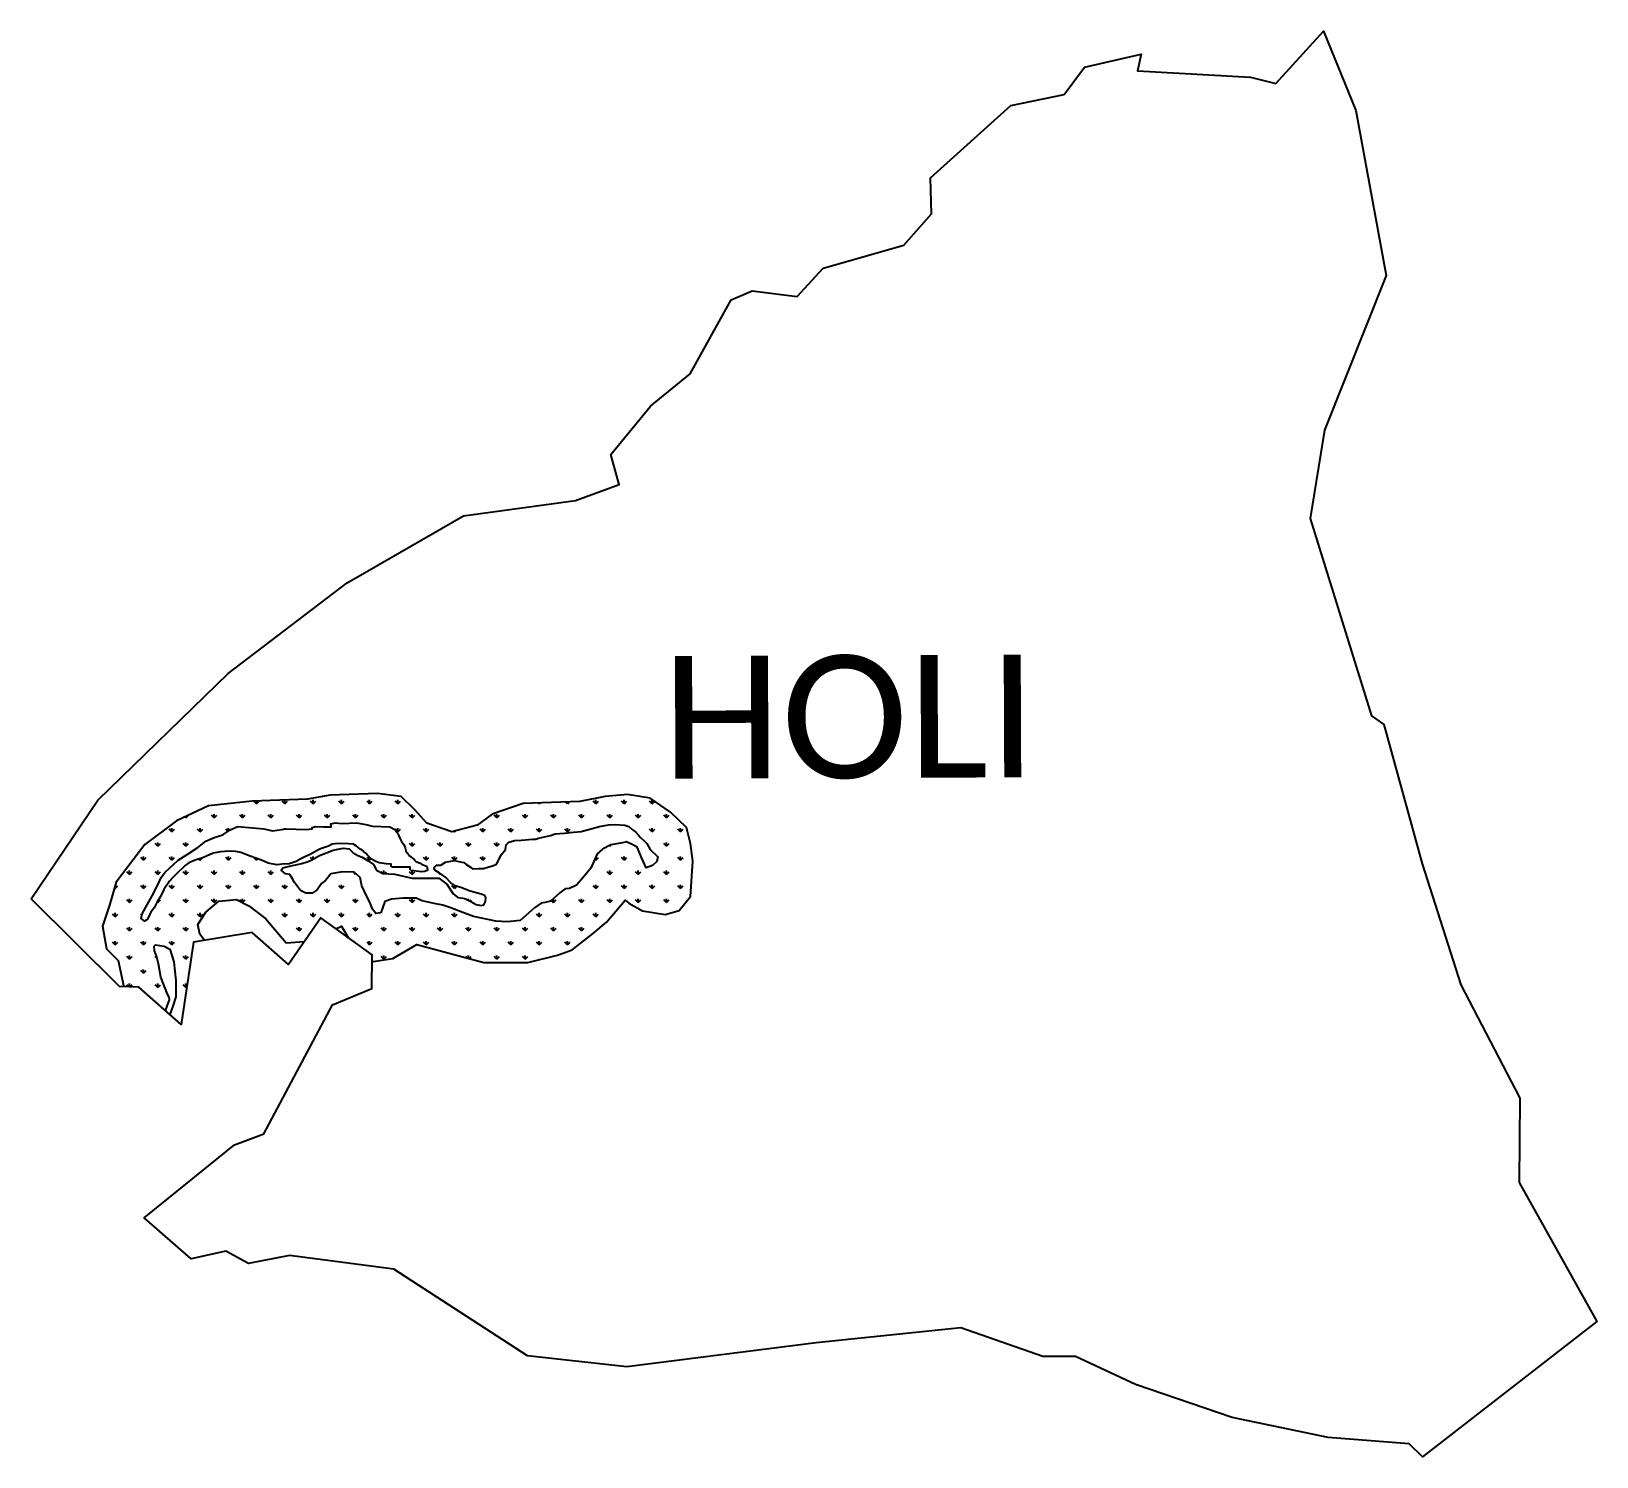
# Model space of a CAD drawing. Header units: metres. Extents: x 324242 to 326232, y 1837051 to 1838863.
import ezdxf

# ---------------------------------------------------------------- set-up
doc = ezdxf.new("R2010")
doc.units = ezdxf.units.M
doc.layers.add('MANGROOVE BUFFER ZONE', color=120, linetype='Continuous')
doc.layers.add('VILLAGE NAME', color=250, linetype='Continuous')
doc.styles.get("Standard").update_dxf_attribs({"font": 'simplex.shx'})

msp = doc.modelspace()

# ---------------------------------------------------------------- hatches: boundary and pattern name
at = {"layer": 'MANGROOVE BUFFER ZONE'}
h = msp.add_hatch(dxfattribs=at)
h.set_pattern_fill('GRASS', color=256)
h.paths.add_polyline_path([(325074.9, 1837851), (325054.7, 1837870.4), (325028.7, 1837888.3), (325000, 1837893), (324971.5, 1837890.6), (324939.5, 1837884), (324867.1, 1837881.5), (324827.9, 1837868), (324808.7, 1837853.9), (324776.8, 1837845.4), (324744.9, 1837856.5), (324729.5, 1837873.5), (324712.3, 1837890.6), (324682.1, 1837894.2), (324622.1, 1837892.3), (324593.2, 1837887), (324523, 1837884.6), (324467.2, 1837878.4), (324426.7, 1837859.5), (324386.6, 1837829.5), (324350.2, 1837781.4), (324341.6, 1837752.5), (324332.7, 1837725.6), (324337.7, 1837696.9), (324352.6, 1837682.1), (324359.9, 1837648.5), (324378.7, 1837648), (324412.6, 1837618.1), (324415.2, 1837625.2), (324417.6, 1837632.1), (324417.4, 1837635.3), (324415.1, 1837639), (324406.8, 1837660.7), (324403.7, 1837677.8), (324401.3, 1837687.9), (324398.8, 1837694.2), (324398.1, 1837700.1), (324400, 1837702), (324410.8, 1837700.1), (324418.4, 1837696.2), (324423.2, 1837680.1), (324425.7, 1837656.7), (324426, 1837635.7), (324422, 1837623.9), (324418.2, 1837613.2), (324432.5, 1837600.6), (324448.3, 1837705.1), (324462.4, 1837707.4), (324456.3, 1837715.6), (324454, 1837727.8), (324464.1, 1837743.5), (324480.4, 1837757.4), (324502.8, 1837759.3), (324518.8, 1837751.5), (324540.1, 1837735), (324566.2, 1837704.5), (324589.5, 1837706.2), (324610.3, 1837736.1), (324629.4, 1837722.2), (324636.5, 1837725.5), (324644.4, 1837711.3), (324675.2, 1837689), (324675.2, 1837681.1), (324676.5, 1837680.6), (324701.6, 1837684.4), (324732.1, 1837702.1), (324817.2, 1837679.3), (324873.2, 1837679.2), (324910.8, 1837688.9), (324929.4, 1837695.6), (324956.6, 1837716.9), (324973.3, 1837730.7), (324997.1, 1837758.5), (325001.8, 1837754.9), (325018.9, 1837745), (325047.6, 1837740.6), (325065.4, 1837745.4), (325080, 1837763.2), (325083, 1837808.2), (325080, 1837830.9)])
h.paths.add_polyline_path([(325038.4, 1837813.6), (325037, 1837807.6), (325031.5, 1837802.9), (325023.7, 1837799.9), (325017.8, 1837813.1), (325013.5, 1837823.1), (325012.1, 1837826), (325006.9, 1837829.2), (324998.8, 1837832.7), (324993.5, 1837831.5), (324978.6, 1837828.9), (324968, 1837823.7), (324961.5, 1837817.5), (324953.3, 1837799.3), (324941.2, 1837784.6), (324934.9, 1837777.8), (324926.2, 1837773.3), (324920.7, 1837773.2), (324913.8, 1837768), (324902.1, 1837757.5), (324895.1, 1837755.5), (324890.3, 1837754.9), (324881.7, 1837749.1), (324863.3, 1837732.6), (324847.1, 1837731.2), (324832.7, 1837731.8), (324804.2, 1837737.8), (324790.7, 1837742.8), (324773.9, 1837749.4), (324765.3, 1837752.3), (324754.2, 1837754.6), (324739, 1837757.7), (324731.1, 1837761.3), (324714.8, 1837761.1), (324700.1, 1837760), (324691.5, 1837757.1), (324686.6, 1837742.7), (324679.9, 1837741.5), (324675.9, 1837747.2), (324672.9, 1837755.3), (324669, 1837762.6), (324662.1, 1837777), (324660.2, 1837787.4), (324652.3, 1837794.1), (324637.6, 1837794.8), (324622.7, 1837792.1), (324616.1, 1837783.6), (324611, 1837780), (324605.3, 1837771.8), (324599, 1837767.5), (324591.1, 1837767.5), (324584.1, 1837771), (324576.8, 1837781.3), (324574.1, 1837785.8), (324570.8, 1837791.1), (324565.2, 1837792.3), (324559.8, 1837796.8), (324562, 1837799.8), (324570.5, 1837801.7), (324576.1, 1837803), (324586.1, 1837805.1), (324594.2, 1837808), (324598.7, 1837810.1), (324608.6, 1837815.4), (324625.8, 1837822.2), (324638.4, 1837824.7), (324646.1, 1837823.8), (324651.3, 1837818.9), (324657, 1837815.4), (324662.7, 1837813.4), (324670.4, 1837808.7), (324677, 1837803.8), (324681.1, 1837796.9), (324688.8, 1837792.4), (324704.3, 1837791.7), (324726.2, 1837786.6), (324760.2, 1837786.7), (324770.3, 1837779.2), (324778.4, 1837766.7), (324784.2, 1837761.9), (324790.5, 1837761), (324794, 1837760.5), (324800.9, 1837756.8), (324807.6, 1837753.1), (324813.9, 1837752), (324817.3, 1837752.8), (324819.6, 1837756.9), (324819.8, 1837762.2), (324818.4, 1837764.7), (324813.8, 1837766.3), (324799.9, 1837769.9), (324788.1, 1837774.9), (324780.8, 1837776.7), (324775.4, 1837780.7), (324769, 1837787.6), (324759.8, 1837794.1), (324758.4, 1837794.7), (324755.2, 1837797), (324754.1, 1837799), (324755.2, 1837801), (324757.2, 1837803), (324762.5, 1837803), (324768.7, 1837807.1), (324780.2, 1837809.1), (324787.2, 1837807.5), (324791.9, 1837806.4), (324794.3, 1837804.5), (324800.5, 1837800.7), (324802.8, 1837798.5), (324810.7, 1837799), (324817, 1837799.1), (324822.4, 1837800.8), (324829.8, 1837802.9), (324833.6, 1837804.5), (324839.8, 1837816.5), (324844.7, 1837823.1), (324845.6, 1837829.2), (324849.2, 1837832.6), (324856.2, 1837834.4), (324865.1, 1837834.9), (324879, 1837836), (324883.6, 1837836.3), (324886.9, 1837837.5), (324902, 1837840.7), (324908.1, 1837843), (324919.7, 1837844), (324924.3, 1837844.1), (324926.7, 1837844.7), (324941.1, 1837845.8), (324964.2, 1837852.2), (324975.8, 1837854.6), (324985.2, 1837854.8), (324996.6, 1837854), (325001.4, 1837852.3), (325005.9, 1837848.6), (325010.4, 1837844.9), (325014, 1837841.2), (325016.8, 1837837.7), (325020.5, 1837834.3), (325024.5, 1837830.7), (325028.6, 1837823.1)], flags=16)
h.paths.add_polyline_path([(324741.9, 1837795.1), (324738.1, 1837794.5), (324724.9, 1837796.2), (324723.8, 1837797.6), (324723.5, 1837800.8), (324705.4, 1837800.8), (324701.2, 1837800.7), (324699.6, 1837801.4), (324699.5, 1837804.4), (324693.3, 1837804.8), (324684.1, 1837806), (324680.2, 1837807.9), (324674.7, 1837810.9), (324669.1, 1837816.1), (324667.6, 1837818.1), (324664.2, 1837820.5), (324664.3, 1837821.1), (324662.7, 1837822.3), (324659.4, 1837824), (324657.7, 1837825.5), (324654.6, 1837828.1), (324651.1, 1837829.7), (324645.4, 1837830.3), (324632.2, 1837830.6), (324624.7, 1837829.7), (324619.7, 1837827.2), (324609.7, 1837824.1), (324605.3, 1837821.7), (324596.4, 1837816.8), (324590, 1837813.9), (324584.9, 1837811.2), (324578.6, 1837807.9), (324569.9, 1837805), (324561, 1837804.4), (324554.4, 1837803.7), (324543.1, 1837805.6), (324534.6, 1837809.4), (324520.3, 1837814.8), (324508.5, 1837819.2), (324502.2, 1837820.7), (324493.6, 1837820.9), (324482.5, 1837820.3), (324473.3, 1837818.3), (324460.9, 1837812.7), (324450.5, 1837809.6), (324442.3, 1837806), (324437.5, 1837802.8), (324425.7, 1837791.2), (324421.9, 1837787.3), (324417.6, 1837782.8), (324410.4, 1837772.3), (324406, 1837762.3), (324402.1, 1837756.4), (324398.2, 1837749), (324394.1, 1837743.6), (324392.8, 1837740.7), (324390, 1837734.7), (324388.3, 1837733.3), (324386.1, 1837732.1), (324381.9, 1837735.5), (324383.1, 1837741.3), (324389.7, 1837753.4), (324395.9, 1837764.3), (324403.2, 1837779.2), (324407.2, 1837787.4), (324411.8, 1837793.7), (324428.6, 1837809.4), (324440.1, 1837816.8), (324454, 1837825.6), (324464, 1837833.8), (324474.4, 1837838.3), (324485.5, 1837841.8), (324494.7, 1837848.1), (324504.7, 1837852.2), (324537.5, 1837849.3), (324548.8, 1837847), (324566, 1837849.4), (324591.4, 1837848.7), (324599, 1837849.4), (324599.1, 1837851.2), (324603.6, 1837852.5), (324613.4, 1837851.8), (324623.4, 1837852), (324623.2, 1837853.3), (324622.9, 1837855.8), (324628.4, 1837857), (324637.2, 1837856.1), (324655.6, 1837856.8), (324667.5, 1837854.8), (324670.9, 1837853.9), (324675.7, 1837852.6), (324697.8, 1837851.8), (324704, 1837848.3), (324708.3, 1837843.1), (324709, 1837841.1), (324710.8, 1837836.6), (324712.6, 1837833.4), (324715.8, 1837829.4), (324717.4, 1837825), (324717.7, 1837823.3), (324718.2, 1837821), (324720.2, 1837818.3), (324720.8, 1837817.5), (324721.4, 1837816.8), (324722.8, 1837815), (324724.6, 1837813.6), (324728.7, 1837810.2), (324729.1, 1837809.3), (324730.7, 1837808), (324736.6, 1837805.7), (324738, 1837804.6), (324742.3, 1837802.8), (324745, 1837801.7), (324746.1, 1837796.6)], flags=16)

# ---------------------------------------------------------------- linework, layer by layer
at = {"color": 3, "flags": 128}
for points in [[(325554.9, 1838783.2), (325580.7, 1838817.9), (325652.6, 1838834.5), (325648.1, 1838813.1), (325791.7, 1838805.2), (325824.1, 1838796.9), (325884.4, 1838863.4), (325925.8, 1838762.8), (325964.1, 1838553), (325885.8, 1838356.4), (325867.7, 1838244.1), (325945.6, 1837993.1), (325961.4, 1837981.8), (326009.8, 1837804.9), (326058.9, 1837651), (326133.9, 1837506.7), (326133.2, 1837399.8), (326231.8, 1837223), (326010.2, 1837051), (325993.5, 1837067.2), (325890.3, 1837075.3), (325768.4, 1837100.9), (325645.4, 1837143), (325569.3, 1837178.5), (325527.8, 1837178.3), (325423.7, 1837214.9), (325239.7, 1837195.8), (324998.9, 1837165.4), (324873, 1837179.2), (324702.9, 1837289.6), (324570.2, 1837306.8), (324518.2, 1837296.5), (324489.5, 1837312.3), (324445.3, 1837302.6), (324385.7, 1837354.7), (324500.4, 1837447.4), (324537.7, 1837461.7), (324625.1, 1837625.4), (324675, 1837646.5), (324675.2, 1837689), (324610.3, 1837736.1), (324569, 1837676.7), (324522.9, 1837717.4), (324448.3, 1837705.1), (324432.5, 1837600.6), (324378.7, 1837648), (324354.2, 1837648.7), (324242.1, 1837760.2), (324326.6, 1837885.8), (324492.2, 1838046.7), (324643.4, 1838162), (324791.5, 1838247.2), (324934, 1838266.7), (324989.3, 1838287.3), (324978.6, 1838325.1), (325029.1, 1838386.7), (325079.7, 1838427.9), (325131.5, 1838521.8), (325158.5, 1838533.5), (325215.4, 1838526), (325248.7, 1838562.4), (325351, 1838591.5), (325386.3, 1838631.1), (325385, 1838677), (325487.3, 1838768.9)], [(325487.3, 1838768.9), (325554.9, 1838783.2)]]:
    msp.add_lwpolyline(points, dxfattribs=at)
at = {"layer": 'MANGROOVE BUFFER ZONE'}
for points in [[(324675.2, 1837681.1), (324676.5, 1837680.6), (324701.6, 1837684.4), (324732.1, 1837702.1), (324817.2, 1837679.3), (324873.2, 1837679.2), (324910.8, 1837688.9), (324929.4, 1837695.6), (324956.6, 1837716.9), (324973.3, 1837730.7), (324997.1, 1837758.5), (325001.8, 1837754.9), (325018.9, 1837745), (325047.6, 1837740.6), (325065.4, 1837745.4), (325080, 1837763.2), (325083, 1837808.2), (325080, 1837830.9), (325074.9, 1837851), (325054.7, 1837870.4), (325028.7, 1837888.3), (325000, 1837893), (324971.5, 1837890.6), (324939.5, 1837884), (324867.1, 1837881.5), (324827.9, 1837868), (324808.7, 1837853.9), (324776.8, 1837845.4), (324744.9, 1837856.5), (324729.5, 1837873.5), (324712.3, 1837890.6), (324682.1, 1837894.2), (324622.1, 1837892.3), (324593.2, 1837887), (324523, 1837884.6), (324467.2, 1837878.4), (324426.7, 1837859.5), (324386.6, 1837829.5), (324350.2, 1837781.4), (324341.6, 1837752.5), (324332.7, 1837725.6), (324337.7, 1837696.9), (324352.6, 1837682.1), (324359.9, 1837648.5)], [(324462.4, 1837707.4), (324456.3, 1837715.6), (324454, 1837727.8), (324464.1, 1837743.5), (324480.4, 1837757.4), (324502.8, 1837759.3), (324518.8, 1837751.5), (324540.1, 1837735), (324566.2, 1837704.5), (324589.5, 1837706.2)], [(324629.4, 1837722.2), (324636.5, 1837725.5), (324645.1, 1837710.2)], [(324412.6, 1837618.1), (324415.2, 1837625.2), (324417.6, 1837632.1), (324417.4, 1837635.3), (324415.1, 1837639), (324406.8, 1837660.7), (324403.7, 1837677.8), (324401.3, 1837687.9), (324398.8, 1837694.2), (324398.1, 1837700.1), (324400, 1837702), (324410.8, 1837700.1), (324418.4, 1837696.2), (324423.2, 1837680.1), (324425.7, 1837656.7), (324426, 1837635.7), (324422, 1837623.9), (324418.2, 1837613.2)]]:
    msp.add_lwpolyline(points, dxfattribs=at)
for points in [[(324724.9, 1837796.2), (324723.8, 1837797.6), (324723.5, 1837800.8), (324705.4, 1837800.8), (324701.2, 1837800.7), (324699.6, 1837801.4), (324699.5, 1837804.4), (324693.3, 1837804.8), (324684.1, 1837806), (324680.2, 1837807.9), (324674.7, 1837810.9), (324669.1, 1837816.1), (324667.6, 1837818.1), (324664.2, 1837820.5), (324664.3, 1837821.1), (324662.7, 1837822.3), (324659.4, 1837824), (324657.7, 1837825.5), (324654.6, 1837828.1), (324651.1, 1837829.7), (324645.4, 1837830.3), (324632.2, 1837830.6), (324624.7, 1837829.7), (324619.7, 1837827.2), (324609.7, 1837824.1), (324605.3, 1837821.7), (324596.4, 1837816.8), (324590, 1837813.9), (324584.9, 1837811.2), (324578.6, 1837807.9), (324569.9, 1837805), (324561, 1837804.4), (324554.4, 1837803.7), (324543.1, 1837805.6), (324534.6, 1837809.4), (324520.3, 1837814.8), (324508.5, 1837819.2), (324502.2, 1837820.7), (324493.6, 1837820.9), (324482.5, 1837820.3), (324473.3, 1837818.3), (324460.9, 1837812.7), (324450.5, 1837809.6), (324442.3, 1837806), (324437.5, 1837802.8), (324425.7, 1837791.2), (324421.9, 1837787.3), (324417.6, 1837782.8), (324410.4, 1837772.3), (324406, 1837762.3), (324402.1, 1837756.4), (324398.2, 1837749), (324394.1, 1837743.6), (324392.8, 1837740.7), (324390, 1837734.7), (324388.3, 1837733.3), (324386.1, 1837732.1), (324381.9, 1837735.5), (324383.1, 1837741.3), (324389.7, 1837753.4), (324395.9, 1837764.3), (324403.2, 1837779.2), (324407.2, 1837787.4), (324411.8, 1837793.7), (324428.6, 1837809.4), (324440.1, 1837816.8), (324454, 1837825.6), (324464, 1837833.8), (324474.4, 1837838.3), (324485.5, 1837841.8), (324494.7, 1837848.1), (324504.7, 1837852.2), (324537.5, 1837849.3), (324548.8, 1837847), (324566, 1837849.4), (324591.4, 1837848.7), (324599, 1837849.4), (324599.1, 1837851.2), (324603.6, 1837852.5), (324613.4, 1837851.8), (324623.4, 1837852), (324623.2, 1837853.3), (324622.9, 1837855.8), (324628.4, 1837857), (324637.2, 1837856.1), (324655.6, 1837856.8), (324667.5, 1837854.8), (324670.9, 1837853.9), (324675.7, 1837852.6), (324697.8, 1837851.8), (324704, 1837848.3), (324708.3, 1837843.1), (324709, 1837841.1), (324710.8, 1837836.6), (324712.6, 1837833.4), (324715.8, 1837829.4), (324717.4, 1837825), (324717.7, 1837823.3), (324718.2, 1837821), (324720.2, 1837818.3), (324720.8, 1837817.5), (324721.4, 1837816.8), (324722.8, 1837815), (324724.6, 1837813.6), (324728.7, 1837810.2), (324729.1, 1837809.3), (324730.7, 1837808), (324736.6, 1837805.7), (324738, 1837804.6), (324742.3, 1837802.8), (324745, 1837801.7), (324745.9, 1837797.6), (324745.4, 1837796.3), (324741.9, 1837795.1), (324738.1, 1837794.5)], [(324686.6, 1837742.7), (324679.9, 1837741.5), (324675.9, 1837747.2), (324672.9, 1837755.3), (324669, 1837762.6), (324662.1, 1837777), (324660.2, 1837787.4), (324652.3, 1837794.1), (324637.6, 1837794.8), (324622.7, 1837792.1), (324616.1, 1837783.6), (324611, 1837780), (324605.3, 1837771.8), (324599, 1837767.5), (324591.1, 1837767.5), (324584.1, 1837771), (324576.8, 1837781.3), (324574.1, 1837785.8), (324570.8, 1837791.1), (324565.2, 1837792.3), (324559.8, 1837796.8), (324562, 1837799.8), (324570.5, 1837801.7), (324576.1, 1837803), (324586.1, 1837805.1), (324594.2, 1837808), (324598.7, 1837810.1), (324608.6, 1837815.4), (324625.8, 1837822.2), (324638.4, 1837824.7), (324646.1, 1837823.8), (324651.3, 1837818.9), (324657, 1837815.4), (324662.7, 1837813.4), (324670.4, 1837808.7), (324677, 1837803.8), (324681.1, 1837796.9), (324688.8, 1837792.4), (324704.3, 1837791.7), (324726.2, 1837786.6), (324760.2, 1837786.7), (324770.3, 1837779.2), (324778.4, 1837766.7), (324784.2, 1837761.9), (324790.5, 1837761), (324794, 1837760.5), (324800.9, 1837756.8), (324807.6, 1837753.1), (324813.9, 1837752), (324817.3, 1837752.8), (324819.6, 1837756.9), (324819.8, 1837762.2), (324818.4, 1837764.7), (324813.8, 1837766.3), (324799.9, 1837769.9), (324788.1, 1837774.9), (324780.8, 1837776.7), (324775.4, 1837780.7), (324769, 1837787.6), (324759.8, 1837794.1), (324758.4, 1837794.7), (324755.2, 1837797), (324754.1, 1837799), (324755.2, 1837801), (324757.2, 1837803), (324762.5, 1837803), (324768.7, 1837807.1), (324780.2, 1837809.1), (324787.2, 1837807.5), (324791.9, 1837806.4), (324794.3, 1837804.5), (324800.5, 1837800.7), (324802.8, 1837798.5), (324810.7, 1837799), (324817, 1837799.1), (324822.4, 1837800.8), (324829.8, 1837802.9), (324833.6, 1837804.5), (324839.8, 1837816.5), (324844.7, 1837823.1), (324845.6, 1837829.2), (324849.2, 1837832.6), (324856.2, 1837834.4), (324865.1, 1837834.9), (324879, 1837836), (324883.6, 1837836.3), (324886.9, 1837837.5), (324902, 1837840.7), (324908.1, 1837843), (324919.7, 1837844), (324924.3, 1837844.1), (324926.7, 1837844.7), (324941.1, 1837845.8), (324964.2, 1837852.2), (324975.8, 1837854.6), (324985.2, 1837854.8), (324996.6, 1837854), (325001.4, 1837852.3), (325005.9, 1837848.6), (325010.4, 1837844.9), (325014, 1837841.2), (325016.8, 1837837.7), (325020.5, 1837834.3), (325024.5, 1837830.7), (325028.6, 1837823.1), (325038.4, 1837813.6), (325037, 1837807.6), (325031.5, 1837802.9), (325023.7, 1837799.9), (325017.8, 1837813.1), (325013.5, 1837823.1), (325012.1, 1837826), (325006.9, 1837829.2), (324998.8, 1837832.7), (324993.5, 1837831.5), (324978.6, 1837828.9), (324968, 1837823.7), (324961.5, 1837817.5), (324953.3, 1837799.3), (324941.2, 1837784.6), (324934.9, 1837777.8), (324926.2, 1837773.3), (324920.7, 1837773.2), (324913.8, 1837768), (324902.1, 1837757.5), (324895.1, 1837755.5), (324890.3, 1837754.9), (324881.7, 1837749.1), (324863.3, 1837732.6), (324847.1, 1837731.2), (324832.7, 1837731.8), (324804.2, 1837737.8), (324790.7, 1837742.8), (324773.9, 1837749.4), (324765.3, 1837752.3), (324754.2, 1837754.6), (324739, 1837757.7), (324731.1, 1837761.3), (324714.8, 1837761.1), (324700.1, 1837760), (324691.5, 1837757.1)]]:
    msp.add_lwpolyline(points, close=True, dxfattribs=at)

# ---------------------------------------------------------------- texts
at = {"layer": 'VILLAGE NAME', "insert": (325043.6, 1838068.9), "char_height": 155.989, "attachment_point": 1, "rotation": 0.2435}
msp.add_mtext_dynamic_manual_height_columns('{\\fCalibri|b0|i0|c0|p34;HOLI}', width=1051.464, gutter_width=779.9, heights=[159.8], dxfattribs=at)

doc.saveas('drawing.dxf')
